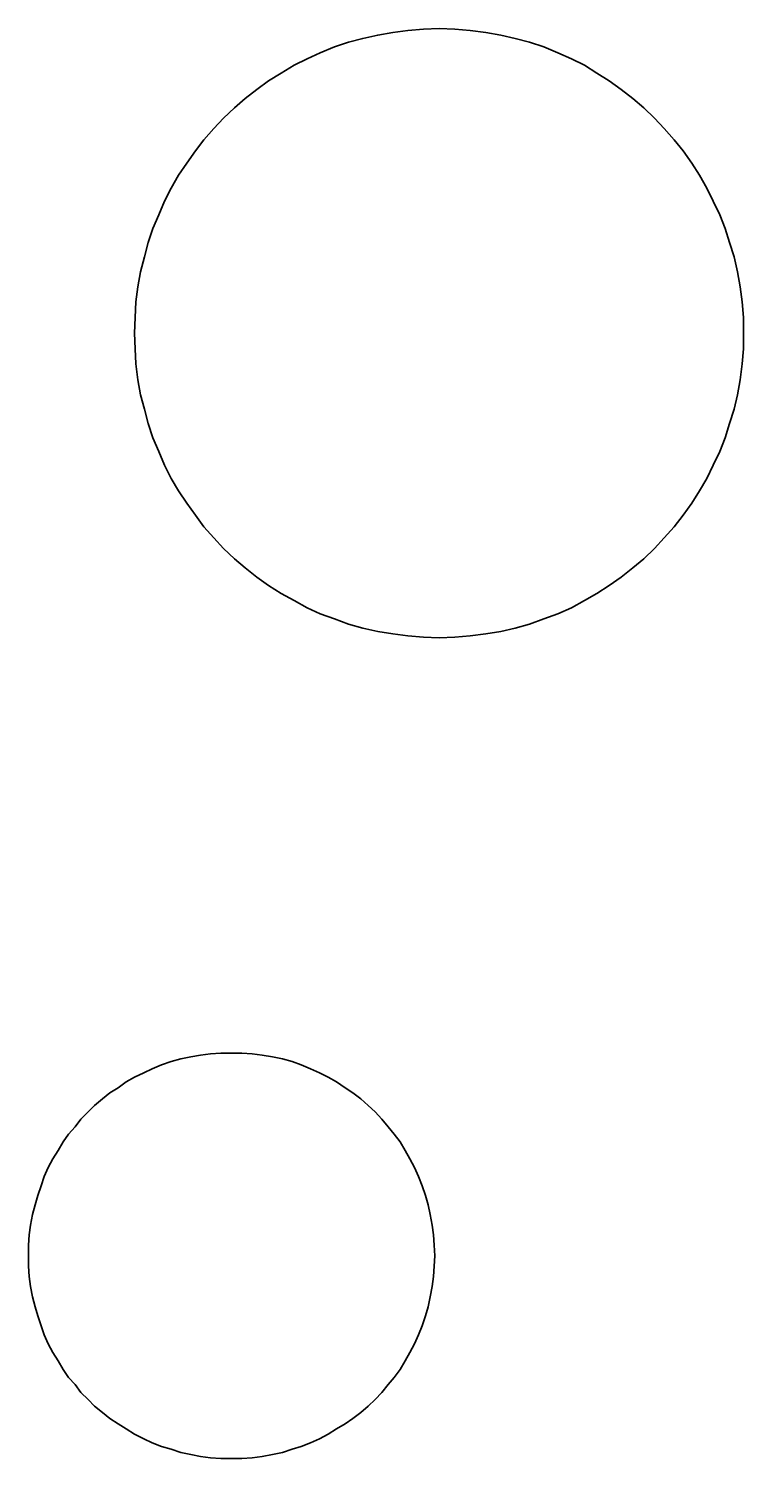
# Model space of a CAD drawing. Header units: centimetres. Extents: x -71 to 43, y 6 to 54.
# Drawn here: x -51.44 to -48.71, y 40.78 to 46.24 of the extents above; entities that cross this region are included whole.
import ezdxf

# ---------------------------------------------------------------- set-up
doc = ezdxf.new("R2010")
doc.units = ezdxf.units.CM
doc.header["$MEASUREMENT"] = 0
doc.layers.add('Camada 1', color=7, linetype='Continuous')

msp = doc.modelspace()

# ---------------------------------------------------------------- linework, layer by layer
at = {"layer": 'Camada 1', "color": 240, "lineweight": 35}
for points in [[(-49.86883, 46.2427), (-49.86883, 46.2427), (-49.80883, 46.2402), (-49.80883, 46.2402), (-49.80883, 46.2402), (-49.80883, 46.2402), (-49.75133, 46.23521), (-49.75133, 46.23521), (-49.75133, 46.23521), (-49.75133, 46.23521), (-49.69133, 46.22771), (-49.69133, 46.22771), (-49.69133, 46.22771), (-49.69133, 46.22771), (-49.63383, 46.2177), (-49.63383, 46.2177), (-49.63383, 46.2177), (-49.63383, 46.2177), (-49.57883, 46.20521), (-49.57883, 46.20521), (-49.57883, 46.20521), (-49.57883, 46.20521), (-49.52383, 46.19021), (-49.52383, 46.19021), (-49.52383, 46.19021), (-49.52383, 46.19021), (-49.46883, 46.17271), (-49.46883, 46.17271), (-49.46883, 46.17271), (-49.46883, 46.17271), (-49.41633, 46.15021), (-49.41633, 46.15021), (-49.41633, 46.15021), (-49.41633, 46.15021), (-49.36383, 46.12771), (-49.36383, 46.12771), (-49.36383, 46.12771), (-49.36383, 46.12771), (-49.31383, 46.1027), (-49.31383, 46.1027), (-49.31383, 46.1027), (-49.31383, 46.1027), (-49.26633, 46.07271), (-49.26633, 46.07271), (-49.26633, 46.07271), (-49.26633, 46.07271), (-49.21883, 46.0427), (-49.21883, 46.0427), (-49.21883, 46.0427), (-49.21883, 46.0427), (-49.17383, 46.01021), (-49.17383, 46.01021), (-49.17383, 46.01021), (-49.17383, 46.01021), (-49.12883, 45.97521), (-49.12883, 45.97521), (-49.12883, 45.97521), (-49.12883, 45.97521), (-49.08633, 45.9402), (-49.08633, 45.9402), (-49.08633, 45.9402), (-49.08633, 45.9402), (-49.04633, 45.9002), (-49.04633, 45.9002), (-49.04633, 45.9002), (-49.04633, 45.9002), (-49.00883, 45.86021), (-49.00883, 45.86021), (-49.00883, 45.86021), (-49.00883, 45.86021), (-48.97133, 45.81771), (-48.97133, 45.81771), (-48.97133, 45.81771), (-48.97133, 45.81771), (-48.93633, 45.77521), (-48.93633, 45.77521), (-48.93633, 45.77521), (-48.93633, 45.77521), (-48.90383, 45.72771), (-48.90383, 45.72771), (-48.90383, 45.72771), (-48.90383, 45.72771), (-48.87383, 45.6827), (-48.87383, 45.6827), (-48.87383, 45.6827), (-48.87383, 45.6827), (-48.84633, 45.63271), (-48.84633, 45.63271), (-48.84633, 45.63271), (-48.84633, 45.63271), (-48.82133, 45.5827), (-48.82133, 45.5827), (-48.82133, 45.5827), (-48.82133, 45.5827), (-48.79633, 45.53021), (-48.79633, 45.53021), (-48.79633, 45.53021), (-48.79633, 45.53021), (-48.77633, 45.47771), (-48.77633, 45.47771), (-48.77633, 45.47771), (-48.77633, 45.47771), (-48.75883, 45.4252), (-48.75883, 45.4252), (-48.75883, 45.4252), (-48.75883, 45.4252), (-48.74133, 45.37021), (-48.74133, 45.37021), (-48.74133, 45.37021), (-48.74133, 45.37021), (-48.72883, 45.31271), (-48.72883, 45.31271), (-48.72883, 45.31271), (-48.72883, 45.31271), (-48.71883, 45.25521), (-48.71883, 45.25521), (-48.71883, 45.25521), (-48.71883, 45.25521), (-48.71133, 45.19771), (-48.71133, 45.19771), (-48.71133, 45.19771), (-48.71133, 45.19771), (-48.70633, 45.13771), (-48.70633, 45.13771), (-48.70633, 45.13771), (-48.70633, 45.13771), (-48.70633, 45.07771), (-48.70633, 45.07771), (-48.70633, 45.07771), (-48.70633, 45.07771), (-48.70633, 45.01771), (-48.70633, 45.01771), (-48.70633, 45.01771), (-48.70633, 45.01771), (-48.71133, 44.96021), (-48.71133, 44.96021), (-48.71133, 44.96021), (-48.71133, 44.96021), (-48.71883, 44.90021), (-48.71883, 44.90021), (-48.71883, 44.90021), (-48.71883, 44.90021), (-48.72883, 44.84271), (-48.72883, 44.84271), (-48.72883, 44.84271), (-48.72883, 44.84271), (-48.74133, 44.78771), (-48.74133, 44.78771), (-48.74133, 44.78771), (-48.74133, 44.78771), (-48.75883, 44.7327), (-48.75883, 44.7327), (-48.75883, 44.7327), (-48.75883, 44.7327), (-48.77633, 44.67771), (-48.77633, 44.67771), (-48.77633, 44.67771), (-48.77633, 44.67771), (-48.79633, 44.62521), (-48.79633, 44.62521), (-48.79633, 44.62521), (-48.79633, 44.62521), (-48.82133, 44.5727), (-48.82133, 44.5727), (-48.82133, 44.5727), (-48.82133, 44.5727), (-48.84633, 44.52271), (-48.84633, 44.52271), (-48.84633, 44.52271), (-48.84633, 44.52271), (-48.87383, 44.4752), (-48.87383, 44.4752), (-48.87383, 44.4752), (-48.87383, 44.4752), (-48.90383, 44.42771), (-48.90383, 44.42771), (-48.90383, 44.42771), (-48.90383, 44.42771), (-48.93633, 44.38271), (-48.93633, 44.38271), (-48.93633, 44.38271), (-48.93633, 44.38271), (-48.97133, 44.3377), (-48.97133, 44.3377), (-48.97133, 44.3377), (-48.97133, 44.3377), (-49.00883, 44.2952), (-49.00883, 44.2952), (-49.00883, 44.2952), (-49.00883, 44.2952), (-49.04633, 44.2552), (-49.04633, 44.2552), (-49.04633, 44.2552), (-49.04633, 44.2552), (-49.08633, 44.2152), (-49.08633, 44.2152), (-49.08633, 44.2152), (-49.08633, 44.2152), (-49.12883, 44.18021), (-49.12883, 44.18021), (-49.12883, 44.18021), (-49.12883, 44.18021), (-49.17383, 44.14521), (-49.17383, 44.14521), (-49.17383, 44.14521), (-49.17383, 44.14521), (-49.21883, 44.11271), (-49.21883, 44.11271), (-49.21883, 44.11271), (-49.21883, 44.11271), (-49.26633, 44.08271), (-49.26633, 44.08271), (-49.26633, 44.08271), (-49.26633, 44.08271), (-49.31383, 44.0552), (-49.31383, 44.0552), (-49.31383, 44.0552), (-49.31383, 44.0552), (-49.36383, 44.02771), (-49.36383, 44.02771), (-49.36383, 44.02771), (-49.36383, 44.02771), (-49.41633, 44.00521), (-49.41633, 44.00521), (-49.41633, 44.00521), (-49.41633, 44.00521), (-49.46883, 43.98521), (-49.46883, 43.98521), (-49.46883, 43.98521), (-49.46883, 43.98521), (-49.52383, 43.96521), (-49.52383, 43.96521), (-49.52383, 43.96521), (-49.52383, 43.96521), (-49.57883, 43.95021), (-49.57883, 43.95021), (-49.57883, 43.95021), (-49.57883, 43.95021), (-49.63383, 43.9377), (-49.63383, 43.9377), (-49.63383, 43.9377), (-49.63383, 43.9377), (-49.69133, 43.92771), (-49.69133, 43.92771), (-49.69133, 43.92771), (-49.69133, 43.92771), (-49.75133, 43.9202), (-49.75133, 43.9202), (-49.75133, 43.9202), (-49.75133, 43.9202), (-49.80883, 43.91521), (-49.80883, 43.91521), (-49.80883, 43.91521), (-49.80883, 43.91521), (-49.86883, 43.91271), (-49.86883, 43.91271), (-49.86883, 43.91271), (-49.86883, 43.91271), (-49.92883, 43.91521), (-49.92883, 43.91521), (-49.92883, 43.91521), (-49.92883, 43.91521), (-49.98883, 43.9202), (-49.98883, 43.9202), (-49.98883, 43.9202), (-49.98883, 43.9202), (-50.04633, 43.92771), (-50.04633, 43.92771), (-50.04633, 43.92771), (-50.04633, 43.92771), (-50.10383, 43.9377), (-50.10383, 43.9377), (-50.10383, 43.9377), (-50.10383, 43.9377), (-50.16133, 43.95021), (-50.16133, 43.95021), (-50.16133, 43.95021), (-50.16133, 43.95021), (-50.21633, 43.96521), (-50.21633, 43.96521), (-50.21633, 43.96521), (-50.21633, 43.96521), (-50.26883, 43.98521), (-50.26883, 43.98521), (-50.26883, 43.98521), (-50.26883, 43.98521), (-50.32383, 44.00521), (-50.32383, 44.00521), (-50.32383, 44.00521), (-50.32383, 44.00521), (-50.37383, 44.02771), (-50.37383, 44.02771), (-50.37383, 44.02771), (-50.37383, 44.02771), (-50.42383, 44.0552), (-50.42383, 44.0552), (-50.42383, 44.0552), (-50.42383, 44.0552), (-50.47383, 44.08271), (-50.47383, 44.08271), (-50.47383, 44.08271), (-50.47383, 44.08271), (-50.52133, 44.11271), (-50.52133, 44.11271), (-50.52133, 44.11271), (-50.52133, 44.11271), (-50.56633, 44.14521), (-50.56633, 44.14521), (-50.56633, 44.14521), (-50.56633, 44.14521), (-50.61133, 44.18021), (-50.61133, 44.18021), (-50.61133, 44.18021), (-50.61133, 44.18021), (-50.65133, 44.2152), (-50.65133, 44.2152), (-50.65133, 44.2152), (-50.65133, 44.2152), (-50.69383, 44.2552), (-50.69383, 44.2552), (-50.69383, 44.2552), (-50.69383, 44.2552), (-50.73133, 44.2952), (-50.73133, 44.2952), (-50.73133, 44.2952), (-50.73133, 44.2952), (-50.76883, 44.3377), (-50.76883, 44.3377), (-50.76883, 44.3377), (-50.76883, 44.3377), (-50.80133, 44.38271), (-50.80133, 44.38271), (-50.80133, 44.38271), (-50.80133, 44.38271), (-50.83383, 44.42771), (-50.83383, 44.42771), (-50.83383, 44.42771), (-50.83383, 44.42771), (-50.86633, 44.4752), (-50.86633, 44.4752), (-50.86633, 44.4752), (-50.86633, 44.4752), (-50.89383, 44.52271), (-50.89383, 44.52271), (-50.89383, 44.52271), (-50.89383, 44.52271), (-50.91883, 44.5727), (-50.91883, 44.5727), (-50.91883, 44.5727), (-50.91883, 44.5727), (-50.94133, 44.62521), (-50.94133, 44.62521), (-50.94133, 44.62521), (-50.94133, 44.62521), (-50.96383, 44.67771), (-50.96383, 44.67771), (-50.96383, 44.67771), (-50.96383, 44.67771), (-50.98133, 44.7327), (-50.98133, 44.7327), (-50.98133, 44.7327), (-50.98133, 44.7327), (-50.99633, 44.78771), (-50.99633, 44.78771), (-50.99633, 44.78771), (-50.99633, 44.78771), (-51.01133, 44.84271), (-51.01133, 44.84271), (-51.01133, 44.84271), (-51.01133, 44.84271), (-51.02133, 44.90021), (-51.02133, 44.90021), (-51.02133, 44.90021), (-51.02133, 44.90021), (-51.02883, 44.96021), (-51.02883, 44.96021), (-51.02883, 44.96021), (-51.02883, 44.96021), (-51.03133, 45.01771), (-51.03133, 45.01771), (-51.03133, 45.01771), (-51.03133, 45.01771), (-51.03383, 45.07771), (-51.03383, 45.07771), (-51.03383, 45.07771), (-51.03383, 45.07771), (-51.03133, 45.13771), (-51.03133, 45.13771), (-51.03133, 45.13771), (-51.03133, 45.13771), (-51.02883, 45.19771), (-51.02883, 45.19771), (-51.02883, 45.19771), (-51.02883, 45.19771), (-51.02133, 45.25521), (-51.02133, 45.25521), (-51.02133, 45.25521), (-51.02133, 45.25521), (-51.01133, 45.31271), (-51.01133, 45.31271), (-51.01133, 45.31271), (-51.01133, 45.31271), (-50.99633, 45.37021), (-50.99633, 45.37021), (-50.99633, 45.37021), (-50.99633, 45.37021), (-50.98133, 45.4252), (-50.98133, 45.4252), (-50.98133, 45.4252), (-50.98133, 45.4252), (-50.96383, 45.47771), (-50.96383, 45.47771), (-50.96383, 45.47771), (-50.96383, 45.47771), (-50.94133, 45.53021), (-50.94133, 45.53021), (-50.94133, 45.53021), (-50.94133, 45.53021), (-50.91883, 45.5827), (-50.91883, 45.5827), (-50.91883, 45.5827), (-50.91883, 45.5827), (-50.89383, 45.63271), (-50.89383, 45.63271), (-50.89383, 45.63271), (-50.89383, 45.63271), (-50.86633, 45.6827), (-50.86633, 45.6827), (-50.86633, 45.6827), (-50.86633, 45.6827), (-50.83383, 45.72771), (-50.83383, 45.72771), (-50.83383, 45.72771), (-50.83383, 45.72771), (-50.80133, 45.77521), (-50.80133, 45.77521), (-50.80133, 45.77521), (-50.80133, 45.77521), (-50.76883, 45.81771), (-50.76883, 45.81771), (-50.76883, 45.81771), (-50.76883, 45.81771), (-50.73133, 45.86021), (-50.73133, 45.86021), (-50.73133, 45.86021), (-50.73133, 45.86021), (-50.69383, 45.9002), (-50.69383, 45.9002), (-50.69383, 45.9002), (-50.69383, 45.9002), (-50.65133, 45.9402), (-50.65133, 45.9402), (-50.65133, 45.9402), (-50.65133, 45.9402), (-50.61133, 45.97521), (-50.61133, 45.97521), (-50.61133, 45.97521), (-50.61133, 45.97521), (-50.56633, 46.01021), (-50.56633, 46.01021), (-50.56633, 46.01021), (-50.56633, 46.01021), (-50.52133, 46.0427), (-50.52133, 46.0427), (-50.52133, 46.0427), (-50.52133, 46.0427), (-50.47383, 46.07271), (-50.47383, 46.07271), (-50.47383, 46.07271), (-50.47383, 46.07271), (-50.42383, 46.1027), (-50.42383, 46.1027), (-50.42383, 46.1027), (-50.42383, 46.1027), (-50.37383, 46.12771), (-50.37383, 46.12771), (-50.37383, 46.12771), (-50.37383, 46.12771), (-50.32383, 46.15021), (-50.32383, 46.15021), (-50.32383, 46.15021), (-50.32383, 46.15021), (-50.26883, 46.17271), (-50.26883, 46.17271), (-50.26883, 46.17271), (-50.26883, 46.17271), (-50.21633, 46.19021), (-50.21633, 46.19021), (-50.21633, 46.19021), (-50.21633, 46.19021), (-50.16133, 46.20521), (-50.16133, 46.20521), (-50.16133, 46.20521), (-50.16133, 46.20521), (-50.10383, 46.2177), (-50.10383, 46.2177), (-50.10383, 46.2177), (-50.10383, 46.2177), (-50.04633, 46.22771), (-50.04633, 46.22771), (-50.04633, 46.22771), (-50.04633, 46.22771), (-49.98883, 46.23521), (-49.98883, 46.23521), (-49.98883, 46.23521), (-49.98883, 46.23521), (-49.92883, 46.2402), (-49.92883, 46.2402), (-49.92883, 46.2402), (-49.92883, 46.2402), (-49.86883, 46.2427), (-49.86883, 46.2427)], [(-50.66383, 42.32521), (-50.66383, 42.32521), (-50.62383, 42.32521), (-50.62383, 42.32521), (-50.62383, 42.32521), (-50.62383, 42.32521), (-50.58383, 42.32271), (-50.58383, 42.32271), (-50.58383, 42.32271), (-50.58383, 42.32271), (-50.54633, 42.31771), (-50.54633, 42.31771), (-50.54633, 42.31771), (-50.54633, 42.31771), (-50.50633, 42.3102), (-50.50633, 42.3102), (-50.50633, 42.3102), (-50.50633, 42.3102), (-50.46883, 42.30271), (-50.46883, 42.30271), (-50.46883, 42.30271), (-50.46883, 42.30271), (-50.43133, 42.2927), (-50.43133, 42.2927), (-50.43133, 42.2927), (-50.43133, 42.2927), (-50.39633, 42.28021), (-50.39633, 42.28021), (-50.39633, 42.28021), (-50.39633, 42.28021), (-50.36133, 42.26521), (-50.36133, 42.26521), (-50.36133, 42.26521), (-50.36133, 42.26521), (-50.32633, 42.2502), (-50.32633, 42.2502), (-50.32633, 42.2502), (-50.32633, 42.2502), (-50.29383, 42.2327), (-50.29383, 42.2327), (-50.29383, 42.2327), (-50.29383, 42.2327), (-50.26133, 42.21521), (-50.26133, 42.21521), (-50.26133, 42.21521), (-50.26133, 42.21521), (-50.22883, 42.1927), (-50.22883, 42.1927), (-50.22883, 42.1927), (-50.22883, 42.1927), (-50.19883, 42.1727), (-50.19883, 42.1727), (-50.19883, 42.1727), (-50.19883, 42.1727), (-50.16883, 42.1502), (-50.16883, 42.1502), (-50.16883, 42.1502), (-50.16883, 42.1502), (-50.14133, 42.12521), (-50.14133, 42.12521), (-50.14133, 42.12521), (-50.14133, 42.12521), (-50.11383, 42.10021), (-50.11383, 42.10021), (-50.11383, 42.10021), (-50.11383, 42.10021), (-50.08883, 42.0727), (-50.08883, 42.0727), (-50.08883, 42.0727), (-50.08883, 42.0727), (-50.06383, 42.04271), (-50.06383, 42.04271), (-50.06383, 42.04271), (-50.06383, 42.04271), (-50.04133, 42.0152), (-50.04133, 42.0152), (-50.04133, 42.0152), (-50.04133, 42.0152), (-50.01883, 41.98521), (-50.01883, 41.98521), (-50.01883, 41.98521), (-50.01883, 41.98521), (-49.99883, 41.9527), (-49.99883, 41.9527), (-49.99883, 41.9527), (-49.99883, 41.9527), (-49.98133, 41.92021), (-49.98133, 41.92021), (-49.98133, 41.92021), (-49.98133, 41.92021), (-49.96383, 41.88771), (-49.96383, 41.88771), (-49.96383, 41.88771), (-49.96383, 41.88771), (-49.94883, 41.8527), (-49.94883, 41.8527), (-49.94883, 41.8527), (-49.94883, 41.8527), (-49.93383, 41.8177), (-49.93383, 41.8177), (-49.93383, 41.8177), (-49.93383, 41.8177), (-49.92133, 41.78021), (-49.92133, 41.78021), (-49.92133, 41.78021), (-49.92133, 41.78021), (-49.91133, 41.74521), (-49.91133, 41.74521), (-49.91133, 41.74521), (-49.91133, 41.74521), (-49.90383, 41.70771), (-49.90383, 41.70771), (-49.90383, 41.70771), (-49.90383, 41.70771), (-49.89633, 41.66771), (-49.89633, 41.66771), (-49.89633, 41.66771), (-49.89633, 41.66771), (-49.89133, 41.63021), (-49.89133, 41.63021), (-49.89133, 41.63021), (-49.89133, 41.63021), (-49.88883, 41.59021), (-49.88883, 41.59021), (-49.88883, 41.59021), (-49.88883, 41.59021), (-49.88633, 41.55021), (-49.88633, 41.55021), (-49.88633, 41.55021), (-49.88633, 41.55021), (-49.88883, 41.51021), (-49.88883, 41.51021), (-49.88883, 41.51021), (-49.88883, 41.51021), (-49.89133, 41.47021), (-49.89133, 41.47021), (-49.89133, 41.47021), (-49.89133, 41.47021), (-49.89633, 41.43271), (-49.89633, 41.43271), (-49.89633, 41.43271), (-49.89633, 41.43271), (-49.90383, 41.39271), (-49.90383, 41.39271), (-49.90383, 41.39271), (-49.90383, 41.39271), (-49.91133, 41.35521), (-49.91133, 41.35521), (-49.91133, 41.35521), (-49.91133, 41.35521), (-49.92133, 41.3202), (-49.92133, 41.3202), (-49.92133, 41.3202), (-49.92133, 41.3202), (-49.93383, 41.2827), (-49.93383, 41.2827), (-49.93383, 41.2827), (-49.93383, 41.2827), (-49.94883, 41.24771), (-49.94883, 41.24771), (-49.94883, 41.24771), (-49.94883, 41.24771), (-49.96383, 41.21271), (-49.96383, 41.21271), (-49.96383, 41.21271), (-49.96383, 41.21271), (-49.98133, 41.1802), (-49.98133, 41.1802), (-49.98133, 41.1802), (-49.98133, 41.1802), (-49.99883, 41.14771), (-49.99883, 41.14771), (-49.99883, 41.14771), (-49.99883, 41.14771), (-50.01883, 41.11521), (-50.01883, 41.11521), (-50.01883, 41.11521), (-50.01883, 41.11521), (-50.04133, 41.08521), (-50.04133, 41.08521), (-50.04133, 41.08521), (-50.04133, 41.08521), (-50.06383, 41.05771), (-50.06383, 41.05771), (-50.06383, 41.05771), (-50.06383, 41.05771), (-50.08883, 41.02771), (-50.08883, 41.02771), (-50.08883, 41.02771), (-50.08883, 41.02771), (-50.11383, 41.0002), (-50.11383, 41.0002), (-50.11383, 41.0002), (-50.11383, 41.0002), (-50.14133, 40.97521), (-50.14133, 40.97521), (-50.14133, 40.97521), (-50.14133, 40.97521), (-50.16883, 40.95021), (-50.16883, 40.95021), (-50.16883, 40.95021), (-50.16883, 40.95021), (-50.19883, 40.92771), (-50.19883, 40.92771), (-50.19883, 40.92771), (-50.19883, 40.92771), (-50.22883, 40.90771), (-50.22883, 40.90771), (-50.22883, 40.90771), (-50.22883, 40.90771), (-50.26133, 40.88771), (-50.26133, 40.88771), (-50.26133, 40.88771), (-50.26133, 40.88771), (-50.29383, 40.86771), (-50.29383, 40.86771), (-50.29383, 40.86771), (-50.29383, 40.86771), (-50.32633, 40.85021), (-50.32633, 40.85021), (-50.32633, 40.85021), (-50.32633, 40.85021), (-50.36133, 40.83521), (-50.36133, 40.83521), (-50.36133, 40.83521), (-50.36133, 40.83521), (-50.39633, 40.8202), (-50.39633, 40.8202), (-50.39633, 40.8202), (-50.39633, 40.8202), (-50.43133, 40.81021), (-50.43133, 40.81021), (-50.43133, 40.81021), (-50.43133, 40.81021), (-50.46883, 40.79771), (-50.46883, 40.79771), (-50.46883, 40.79771), (-50.46883, 40.79771), (-50.50633, 40.79021), (-50.50633, 40.79021), (-50.50633, 40.79021), (-50.50633, 40.79021), (-50.54633, 40.7827), (-50.54633, 40.7827), (-50.54633, 40.7827), (-50.54633, 40.7827), (-50.58383, 40.77771), (-50.58383, 40.77771), (-50.58383, 40.77771), (-50.58383, 40.77771), (-50.62383, 40.77521), (-50.62383, 40.77521), (-50.62383, 40.77521), (-50.62383, 40.77521), (-50.66383, 40.77521), (-50.66383, 40.77521), (-50.66383, 40.77521), (-50.66383, 40.77521), (-50.70383, 40.77521), (-50.70383, 40.77521), (-50.70383, 40.77521), (-50.70383, 40.77521), (-50.74383, 40.77771), (-50.74383, 40.77771), (-50.74383, 40.77771), (-50.74383, 40.77771), (-50.78133, 40.7827), (-50.78133, 40.7827), (-50.78133, 40.7827), (-50.78133, 40.7827), (-50.81883, 40.79021), (-50.81883, 40.79021), (-50.81883, 40.79021), (-50.81883, 40.79021), (-50.85633, 40.79771), (-50.85633, 40.79771), (-50.85633, 40.79771), (-50.85633, 40.79771), (-50.89383, 40.81021), (-50.89383, 40.81021), (-50.89383, 40.81021), (-50.89383, 40.81021), (-50.93133, 40.8202), (-50.93133, 40.8202), (-50.93133, 40.8202), (-50.93133, 40.8202), (-50.96633, 40.83521), (-50.96633, 40.83521), (-50.96633, 40.83521), (-50.96633, 40.83521), (-50.99883, 40.85021), (-50.99883, 40.85021), (-50.99883, 40.85021), (-50.99883, 40.85021), (-51.03383, 40.86771), (-51.03383, 40.86771), (-51.03383, 40.86771), (-51.03383, 40.86771), (-51.06633, 40.88771), (-51.06633, 40.88771), (-51.06633, 40.88771), (-51.06633, 40.88771), (-51.09633, 40.90771), (-51.09633, 40.90771), (-51.09633, 40.90771), (-51.09633, 40.90771), (-51.12883, 40.92771), (-51.12883, 40.92771), (-51.12883, 40.92771), (-51.12883, 40.92771), (-51.15633, 40.95021), (-51.15633, 40.95021), (-51.15633, 40.95021), (-51.15633, 40.95021), (-51.18633, 40.97521), (-51.18633, 40.97521), (-51.18633, 40.97521), (-51.18633, 40.97521), (-51.21133, 41.0002), (-51.21133, 41.0002), (-51.21133, 41.0002), (-51.21133, 41.0002), (-51.23883, 41.02771), (-51.23883, 41.02771), (-51.23883, 41.02771), (-51.23883, 41.02771), (-51.26133, 41.05771), (-51.26133, 41.05771), (-51.26133, 41.05771), (-51.26133, 41.05771), (-51.28633, 41.08521), (-51.28633, 41.08521), (-51.28633, 41.08521), (-51.28633, 41.08521), (-51.30633, 41.11521), (-51.30633, 41.11521), (-51.30633, 41.11521), (-51.30633, 41.11521), (-51.32633, 41.14771), (-51.32633, 41.14771), (-51.32633, 41.14771), (-51.32633, 41.14771), (-51.34633, 41.1802), (-51.34633, 41.1802), (-51.34633, 41.1802), (-51.34633, 41.1802), (-51.36383, 41.21271), (-51.36383, 41.21271), (-51.36383, 41.21271), (-51.36383, 41.21271), (-51.37883, 41.24771), (-51.37883, 41.24771), (-51.37883, 41.24771), (-51.37883, 41.24771), (-51.39133, 41.2827), (-51.39133, 41.2827), (-51.39133, 41.2827), (-51.39133, 41.2827), (-51.40383, 41.3202), (-51.40383, 41.3202), (-51.40383, 41.3202), (-51.40383, 41.3202), (-51.41383, 41.35521), (-51.41383, 41.35521), (-51.41383, 41.35521), (-51.41383, 41.35521), (-51.42383, 41.39271), (-51.42383, 41.39271), (-51.42383, 41.39271), (-51.42383, 41.39271), (-51.43133, 41.43271), (-51.43133, 41.43271), (-51.43133, 41.43271), (-51.43133, 41.43271), (-51.43633, 41.47021), (-51.43633, 41.47021), (-51.43633, 41.47021), (-51.43633, 41.47021), (-51.43883, 41.51021), (-51.43883, 41.51021), (-51.43883, 41.51021), (-51.43883, 41.51021), (-51.43883, 41.55021), (-51.43883, 41.55021), (-51.43883, 41.55021), (-51.43883, 41.55021), (-51.43883, 41.59021), (-51.43883, 41.59021), (-51.43883, 41.59021), (-51.43883, 41.59021), (-51.43633, 41.63021), (-51.43633, 41.63021), (-51.43633, 41.63021), (-51.43633, 41.63021), (-51.43133, 41.66771), (-51.43133, 41.66771), (-51.43133, 41.66771), (-51.43133, 41.66771), (-51.42383, 41.70771), (-51.42383, 41.70771), (-51.42383, 41.70771), (-51.42383, 41.70771), (-51.41383, 41.74521), (-51.41383, 41.74521), (-51.41383, 41.74521), (-51.41383, 41.74521), (-51.40383, 41.78021), (-51.40383, 41.78021), (-51.40383, 41.78021), (-51.40383, 41.78021), (-51.39133, 41.8177), (-51.39133, 41.8177), (-51.39133, 41.8177), (-51.39133, 41.8177), (-51.37883, 41.8527), (-51.37883, 41.8527), (-51.37883, 41.8527), (-51.37883, 41.8527), (-51.36383, 41.88771), (-51.36383, 41.88771), (-51.36383, 41.88771), (-51.36383, 41.88771), (-51.34633, 41.92021), (-51.34633, 41.92021), (-51.34633, 41.92021), (-51.34633, 41.92021), (-51.32633, 41.9527), (-51.32633, 41.9527), (-51.32633, 41.9527), (-51.32633, 41.9527), (-51.30633, 41.98521), (-51.30633, 41.98521), (-51.30633, 41.98521), (-51.30633, 41.98521), (-51.28633, 42.0152), (-51.28633, 42.0152), (-51.28633, 42.0152), (-51.28633, 42.0152), (-51.26133, 42.04271), (-51.26133, 42.04271), (-51.26133, 42.04271), (-51.26133, 42.04271), (-51.23883, 42.0727), (-51.23883, 42.0727), (-51.23883, 42.0727), (-51.23883, 42.0727), (-51.21133, 42.10021), (-51.21133, 42.10021), (-51.21133, 42.10021), (-51.21133, 42.10021), (-51.18633, 42.12521), (-51.18633, 42.12521), (-51.18633, 42.12521), (-51.18633, 42.12521), (-51.15633, 42.1502), (-51.15633, 42.1502), (-51.15633, 42.1502), (-51.15633, 42.1502), (-51.12883, 42.1727), (-51.12883, 42.1727), (-51.12883, 42.1727), (-51.12883, 42.1727), (-51.09633, 42.1927), (-51.09633, 42.1927), (-51.09633, 42.1927), (-51.09633, 42.1927), (-51.06633, 42.21521), (-51.06633, 42.21521), (-51.06633, 42.21521), (-51.06633, 42.21521), (-51.03383, 42.2327), (-51.03383, 42.2327), (-51.03383, 42.2327), (-51.03383, 42.2327), (-50.99883, 42.2502), (-50.99883, 42.2502), (-50.99883, 42.2502), (-50.99883, 42.2502), (-50.96633, 42.26521), (-50.96633, 42.26521), (-50.96633, 42.26521), (-50.96633, 42.26521), (-50.93133, 42.28021), (-50.93133, 42.28021), (-50.93133, 42.28021), (-50.93133, 42.28021), (-50.89383, 42.2927), (-50.89383, 42.2927), (-50.89383, 42.2927), (-50.89383, 42.2927), (-50.85633, 42.30271), (-50.85633, 42.30271), (-50.85633, 42.30271), (-50.85633, 42.30271), (-50.81883, 42.3102), (-50.81883, 42.3102), (-50.81883, 42.3102), (-50.81883, 42.3102), (-50.78133, 42.31771), (-50.78133, 42.31771), (-50.78133, 42.31771), (-50.78133, 42.31771), (-50.74383, 42.32271), (-50.74383, 42.32271), (-50.74383, 42.32271), (-50.74383, 42.32271), (-50.70383, 42.32521), (-50.70383, 42.32521), (-50.70383, 42.32521), (-50.70383, 42.32521), (-50.66383, 42.32521), (-50.66383, 42.32521)]]:
    msp.add_open_spline(points, degree=3, knots=[0, 0, 0, 0, 0.0077519379844961, 0.0077519379844961, 0.0077519379844961, 0.0077519379844961, 0.0155038759689922, 0.0155038759689922, 0.0155038759689922, 0.0155038759689922, 0.0232558139534884, 0.0232558139534884, 0.0232558139534884, 0.0232558139534884, 0.0310077519379845, 0.0310077519379845, 0.0310077519379845, 0.0310077519379845, 0.0387596899224806, 0.0387596899224806, 0.0387596899224806, 0.0387596899224806, 0.0465116279069767, 0.0465116279069767, 0.0465116279069767, 0.0465116279069767, 0.0542635658914729, 0.0542635658914729, 0.0542635658914729, 0.0542635658914729, 0.062015503875969, 0.062015503875969, 0.062015503875969, 0.062015503875969, 0.0697674418604651, 0.0697674418604651, 0.0697674418604651, 0.0697674418604651, 0.0775193798449612, 0.0775193798449612, 0.0775193798449612, 0.0775193798449612, 0.0852713178294574, 0.0852713178294574, 0.0852713178294574, 0.0852713178294574, 0.0930232558139535, 0.0930232558139535, 0.0930232558139535, 0.0930232558139535, 0.1007751937984496, 0.1007751937984496, 0.1007751937984496, 0.1007751937984496, 0.1085271317829457, 0.1085271317829457, 0.1085271317829457, 0.1085271317829457, 0.1162790697674419, 0.1162790697674419, 0.1162790697674419, 0.1162790697674419, 0.124031007751938, 0.124031007751938, 0.124031007751938, 0.124031007751938, 0.1317829457364341, 0.1317829457364341, 0.1317829457364341, 0.1317829457364341, 0.1395348837209302, 0.1395348837209302, 0.1395348837209302, 0.1395348837209302, 0.1472868217054264, 0.1472868217054264, 0.1472868217054264, 0.1472868217054264, 0.1550387596899225, 0.1550387596899225, 0.1550387596899225, 0.1550387596899225, 0.1627906976744186, 0.1627906976744186, 0.1627906976744186, 0.1627906976744186, 0.1705426356589147, 0.1705426356589147, 0.1705426356589147, 0.1705426356589147, 0.1782945736434109, 0.1782945736434109, 0.1782945736434109, 0.1782945736434109, 0.186046511627907, 0.186046511627907, 0.186046511627907, 0.186046511627907, 0.1937984496124031, 0.1937984496124031, 0.1937984496124031, 0.1937984496124031, 0.2015503875968992, 0.2015503875968992, 0.2015503875968992, 0.2015503875968992, 0.2093023255813954, 0.2093023255813954, 0.2093023255813954, 0.2093023255813954, 0.2170542635658915, 0.2170542635658915, 0.2170542635658915, 0.2170542635658915, 0.2248062015503876, 0.2248062015503876, 0.2248062015503876, 0.2248062015503876, 0.2325581395348837, 0.2325581395348837, 0.2325581395348837, 0.2325581395348837, 0.2403100775193799, 0.2403100775193799, 0.2403100775193799, 0.2403100775193799, 0.248062015503876, 0.248062015503876, 0.248062015503876, 0.248062015503876, 0.2558139534883721, 0.2558139534883721, 0.2558139534883721, 0.2558139534883721, 0.2635658914728682, 0.2635658914728682, 0.2635658914728682, 0.2635658914728682, 0.2713178294573643, 0.2713178294573643, 0.2713178294573643, 0.2713178294573643, 0.2790697674418605, 0.2790697674418605, 0.2790697674418605, 0.2790697674418605, 0.2868217054263566, 0.2868217054263566, 0.2868217054263566, 0.2868217054263566, 0.2945736434108527, 0.2945736434108527, 0.2945736434108527, 0.2945736434108527, 0.3023255813953488, 0.3023255813953488, 0.3023255813953488, 0.3023255813953488, 0.310077519379845, 0.310077519379845, 0.310077519379845, 0.310077519379845, 0.3178294573643411, 0.3178294573643411, 0.3178294573643411, 0.3178294573643411, 0.3255813953488372, 0.3255813953488372, 0.3255813953488372, 0.3255813953488372, 0.3333333333333333, 0.3333333333333333, 0.3333333333333333, 0.3333333333333333, 0.3410852713178295, 0.3410852713178295, 0.3410852713178295, 0.3410852713178295, 0.3488372093023256, 0.3488372093023256, 0.3488372093023256, 0.3488372093023256, 0.3565891472868217, 0.3565891472868217, 0.3565891472868217, 0.3565891472868217, 0.3643410852713178, 0.3643410852713178, 0.3643410852713178, 0.3643410852713178, 0.3720930232558139, 0.3720930232558139, 0.3720930232558139, 0.3720930232558139, 0.3798449612403101, 0.3798449612403101, 0.3798449612403101, 0.3798449612403101, 0.3875968992248062, 0.3875968992248062, 0.3875968992248062, 0.3875968992248062, 0.3953488372093023, 0.3953488372093023, 0.3953488372093023, 0.3953488372093023, 0.4031007751937984, 0.4031007751937984, 0.4031007751937984, 0.4031007751937984, 0.4108527131782946, 0.4108527131782946, 0.4108527131782946, 0.4108527131782946, 0.4186046511627907, 0.4186046511627907, 0.4186046511627907, 0.4186046511627907, 0.4263565891472868, 0.4263565891472868, 0.4263565891472868, 0.4263565891472868, 0.4341085271317829, 0.4341085271317829, 0.4341085271317829, 0.4341085271317829, 0.4418604651162791, 0.4418604651162791, 0.4418604651162791, 0.4418604651162791, 0.4496124031007752, 0.4496124031007752, 0.4496124031007752, 0.4496124031007752, 0.4573643410852713, 0.4573643410852713, 0.4573643410852713, 0.4573643410852713, 0.4651162790697674, 0.4651162790697674, 0.4651162790697674, 0.4651162790697674, 0.4728682170542636, 0.4728682170542636, 0.4728682170542636, 0.4728682170542636, 0.4806201550387597, 0.4806201550387597, 0.4806201550387597, 0.4806201550387597, 0.4883720930232558, 0.4883720930232558, 0.4883720930232558, 0.4883720930232558, 0.4961240310077519, 0.4961240310077519, 0.4961240310077519, 0.4961240310077519, 0.5038759689922481, 0.5038759689922481, 0.5038759689922481, 0.5038759689922481, 0.5116279069767442, 0.5116279069767442, 0.5116279069767442, 0.5116279069767442, 0.5193798449612403, 0.5193798449612403, 0.5193798449612403, 0.5193798449612403, 0.5271317829457365, 0.5271317829457365, 0.5271317829457365, 0.5271317829457365, 0.5348837209302325, 0.5348837209302325, 0.5348837209302325, 0.5348837209302325, 0.5426356589147286, 0.5426356589147286, 0.5426356589147286, 0.5426356589147286, 0.5503875968992248, 0.5503875968992248, 0.5503875968992248, 0.5503875968992248, 0.5581395348837209, 0.5581395348837209, 0.5581395348837209, 0.5581395348837209, 0.5658914728682171, 0.5658914728682171, 0.5658914728682171, 0.5658914728682171, 0.5736434108527132, 0.5736434108527132, 0.5736434108527132, 0.5736434108527132, 0.5813953488372093, 0.5813953488372093, 0.5813953488372093, 0.5813953488372093, 0.5891472868217055, 0.5891472868217055, 0.5891472868217055, 0.5891472868217055, 0.5968992248062015, 0.5968992248062015, 0.5968992248062015, 0.5968992248062015, 0.6046511627906976, 0.6046511627906976, 0.6046511627906976, 0.6046511627906976, 0.6124031007751938, 0.6124031007751938, 0.6124031007751938, 0.6124031007751938, 0.6201550387596899, 0.6201550387596899, 0.6201550387596899, 0.6201550387596899, 0.627906976744186, 0.627906976744186, 0.627906976744186, 0.627906976744186, 0.6356589147286822, 0.6356589147286822, 0.6356589147286822, 0.6356589147286822, 0.6434108527131783, 0.6434108527131783, 0.6434108527131783, 0.6434108527131783, 0.6511627906976745, 0.6511627906976745, 0.6511627906976745, 0.6511627906976745, 0.6589147286821705, 0.6589147286821705, 0.6589147286821705, 0.6589147286821705, 0.6666666666666666, 0.6666666666666666, 0.6666666666666666, 0.6666666666666666, 0.6744186046511628, 0.6744186046511628, 0.6744186046511628, 0.6744186046511628, 0.6821705426356589, 0.6821705426356589, 0.6821705426356589, 0.6821705426356589, 0.689922480620155, 0.689922480620155, 0.689922480620155, 0.689922480620155, 0.6976744186046512, 0.6976744186046512, 0.6976744186046512, 0.6976744186046512, 0.7054263565891473, 0.7054263565891473, 0.7054263565891473, 0.7054263565891473, 0.7131782945736435, 0.7131782945736435, 0.7131782945736435, 0.7131782945736435, 0.7209302325581395, 0.7209302325581395, 0.7209302325581395, 0.7209302325581395, 0.7286821705426356, 0.7286821705426356, 0.7286821705426356, 0.7286821705426356, 0.7364341085271318, 0.7364341085271318, 0.7364341085271318, 0.7364341085271318, 0.7441860465116279, 0.7441860465116279, 0.7441860465116279, 0.7441860465116279, 0.751937984496124, 0.751937984496124, 0.751937984496124, 0.751937984496124, 0.7596899224806202, 0.7596899224806202, 0.7596899224806202, 0.7596899224806202, 0.7674418604651163, 0.7674418604651163, 0.7674418604651163, 0.7674418604651163, 0.7751937984496124, 0.7751937984496124, 0.7751937984496124, 0.7751937984496124, 0.7829457364341085, 0.7829457364341085, 0.7829457364341085, 0.7829457364341085, 0.7906976744186046, 0.7906976744186046, 0.7906976744186046, 0.7906976744186046, 0.7984496124031008, 0.7984496124031008, 0.7984496124031008, 0.7984496124031008, 0.8062015503875969, 0.8062015503875969, 0.8062015503875969, 0.8062015503875969, 0.813953488372093, 0.813953488372093, 0.813953488372093, 0.813953488372093, 0.8217054263565892, 0.8217054263565892, 0.8217054263565892, 0.8217054263565892, 0.8294573643410853, 0.8294573643410853, 0.8294573643410853, 0.8294573643410853, 0.8372093023255814, 0.8372093023255814, 0.8372093023255814, 0.8372093023255814, 0.8449612403100775, 0.8449612403100775, 0.8449612403100775, 0.8449612403100775, 0.8527131782945736, 0.8527131782945736, 0.8527131782945736, 0.8527131782945736, 0.8604651162790697, 0.8604651162790697, 0.8604651162790697, 0.8604651162790697, 0.8682170542635659, 0.8682170542635659, 0.8682170542635659, 0.8682170542635659, 0.875968992248062, 0.875968992248062, 0.875968992248062, 0.875968992248062, 0.8837209302325582, 0.8837209302325582, 0.8837209302325582, 0.8837209302325582, 0.8914728682170543, 0.8914728682170543, 0.8914728682170543, 0.8914728682170543, 0.8992248062015504, 0.8992248062015504, 0.8992248062015504, 0.8992248062015504, 0.9069767441860465, 0.9069767441860465, 0.9069767441860465, 0.9069767441860465, 0.9147286821705426, 0.9147286821705426, 0.9147286821705426, 0.9147286821705426, 0.9224806201550387, 0.9224806201550387, 0.9224806201550387, 0.9224806201550387, 0.9302325581395349, 0.9302325581395349, 0.9302325581395349, 0.9302325581395349, 0.937984496124031, 0.937984496124031, 0.937984496124031, 0.937984496124031, 0.9457364341085271, 0.9457364341085271, 0.9457364341085271, 0.9457364341085271, 0.9534883720930233, 0.9534883720930233, 0.9534883720930233, 0.9534883720930233, 0.9612403100775194, 0.9612403100775194, 0.9612403100775194, 0.9612403100775194, 0.9689922480620154, 0.9689922480620154, 0.9689922480620154, 0.9689922480620154, 0.9767441860465116, 0.9767441860465116, 0.9767441860465116, 0.9767441860465116, 0.9844961240310077, 0.9844961240310077, 0.9844961240310077, 0.9844961240310077, 1, 1, 1, 1], dxfattribs=at)

doc.saveas('drawing.dxf')
